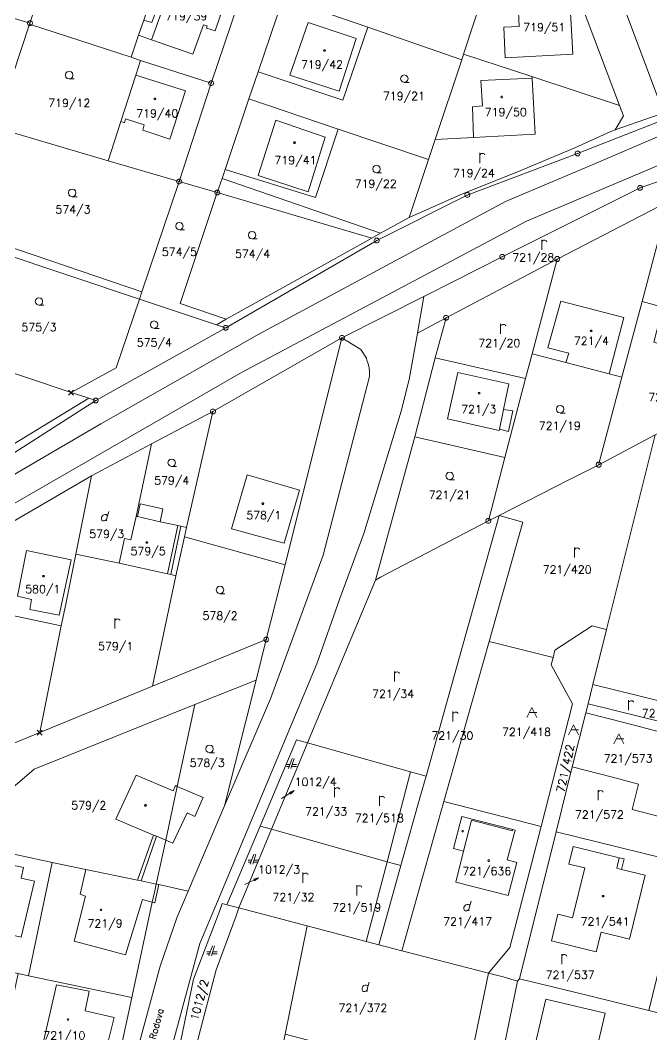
# Model space of a CAD drawing. Extents: x -443817 to 3, y -1171930 to -442383.
# Drawn here: x -442714.4 to -442588.6, y -1170410.9 to -1170208.9 of the extents above; entities that cross this region are included whole.
import ezdxf
from ezdxf.enums import TextEntityAlignment as Align

# ---------------------------------------------------------------- set-up
doc = ezdxf.new("R2010")
doc.units = 0
doc.header["$LTSCALE"] = 0.5
doc.header["$PDMODE"] = 3
doc.header["$PDSIZE"] = 0.5
for name, color, linetype, lineweight in [('KLADPAR', 7, 'Continuous', 0), ('ZAPPAR', 7, 'Continuous', 0), ('ZNACKY', 7, 'Continuous', 0), ('ZUOB', 7, 'Continuous', 0)]:
    doc.layers.add(name, color=color, linetype=linetype, lineweight=lineweight)
doc.styles.add('ROMANS', font='romans.shx', dxfattribs={"height": 0.2})

# ---------------------------------------------------------------- blocks, each defined once
blk = doc.blocks.new('$5')
at = {"color": 0}
blk.add_line((-0.12, 0), (0.12, 0), dxfattribs=at)
at = {"color": 0, "flags": 128}
blk.add_lwpolyline([(0.15, 0.48), (0.4, 0.3), (0.5, 0.01), (0.4, -0.28), (0.15, -0.46), (-0.16, -0.46), (-0.41, -0.28), (-0.51, 0.01), (-0.41, 0.3), (-0.16, 0.48), (0.15, 0.48)], dxfattribs=at)
blk = doc.blocks.new('$30')
at = {"color": 0, "flags": 128}
blk.add_lwpolyline([(0, 0), (-0.38, 0.1), (-0.65, 0.37), (-0.75, 0.74), (-0.65, 1.11), (-0.38, 1.38), (-0.01, 1.48), (0.36, 1.38), (0.63, 1.11), (0.73, 0.73), (0.63, 0.35), (0.36, 0.08), (-0.02, -0.02), (0.98, -0.02)], dxfattribs=at)
blk = doc.blocks.new('$45')
at = {"color": 0, "flags": 128}
blk.add_lwpolyline([(0.09, 0.15), (0.18, 0), (0.09, -0.15), (-0.09, -0.15), (-0.18, 0), (-0.09, 0.15), (0.09, 0.15)], dxfattribs=at)
blk = doc.blocks.new('$479')
at = {"color": 0, "flags": 128}
for points in [[(0, 0), (0, 1.27), (0, 2)], [(0, 1.6), (0.1, 1.73), (0.23, 1.84), (0.37, 1.89), (0.6, 1.9), (0.77, 1.87), (0.87, 1.8), (0.96, 1.7), (1, 1.6)]]:
    blk.add_lwpolyline(points, dxfattribs=at)
blk = doc.blocks.new('$431')
at = {"color": 0}
blk.add_line((0.63, 0.99), (0.9, 1.89), dxfattribs=at)
at = {"color": 0, "flags": 128}
blk.add_lwpolyline([(0.45, 0), (0.45, 0.27), (0.63, 0.99), (0.54, 1.17), (0.36, 1.26), (0.09, 1.26), (-0.18, 1.17), (-0.36, 0.99), (-0.54, 0.72), (-0.54, 0.36), (-0.45, 0.09), (-0.27, 0), (0, 0), (0.18, 0.09), (0.45, 0.27)], dxfattribs=at)
blk = doc.blocks.new('$435')
at = {"color": 0}
blk.add_line((1, 1), (-0.5, 1), dxfattribs=at)
at = {"color": 0, "flags": 128}
blk.add_lwpolyline([(-1, 0), (0, 2), (1, 0)], dxfattribs=at)
blk = doc.blocks.new('$432')
at = {"color": 0}
for p, q in [((-0.32, 0.8), (-1, 0.8)), ((-1, 0.4), (-0.46, 0.4)), ((0.1, 2), (-0.6, 0)), ((-0.1, 0), (0.5, 2)), ((0.02, 0.4), (1, 0.4)), ((1, 0.8), (0.14, 0.8))]:
    blk.add_line(p, q, dxfattribs=at)
blk = doc.blocks.new('$489')
at = {"color": 0}
blk.add_line((-0.2, 2), (0, 3), dxfattribs=at)
at = {"color": 0, "flags": 128}
blk.add_lwpolyline([(0, 0), (0, 3), (0.2, 2)], dxfattribs=at)

msp = doc.modelspace()

# ---------------------------------------------------------------- linework, layer by layer
at = {"layer": 'KLADPAR', "color": 7, "linetype": 'Continuous'}
msp.add_line((-442638.39, -1170394.23), (-442629.99, -1170364.48), dxfattribs=at)
at = {"layer": 'KLADPAR', "color": 7, "linetype": 'Continuous', "flags": 128}
for points in [[(-442622.75, -1170158.32), (-442610.51, -1170162.49), (-442610.45, -1170162.84), (-442609.78, -1170164.62), (-442606.63, -1170172.9), (-442602.32, -1170184.39), (-442594.21, -1170206.03), (-442586.96, -1170225.38), (-442584.04, -1170226.64), (-442595.89, -1170230.75), (-442594.24, -1170227.99), (-442595.03, -1170225.89), (-442604.11, -1170201.72), (-442613.49, -1170176.86), (-442633.33, -1170170.14), (-442648.8, -1170164.82), (-442643.73, -1170149.58), (-442642.55, -1170151.71), (-442635.26, -1170154.11), (-442622.75, -1170158.32)], [(-442705.46, -1170188.62), (-442705.84, -1170189.74), (-442712.47, -1170209.52), (-442728.7, -1170204.61), (-442741.65, -1170200.69), (-442747.32, -1170198.97), (-442745.4, -1170193.26), (-442726.32, -1170199.81), (-442720.98, -1170183.85), (-442705.46, -1170188.62)], [(-442692.33, -1170216.29), (-442712.54, -1170209.72), (-442712.47, -1170209.52), (-442705.84, -1170189.74), (-442687.32, -1170195.95), (-442685.54, -1170196.54), (-442689.78, -1170208.88), (-442690.82, -1170211.9), (-442692.33, -1170216.29)], [(-442639.3, -1170190.3), (-442620, -1170196.94), (-442621.95, -1170202.96), (-442626.09, -1170215.68), (-442626.46, -1170216.83), (-442645.18, -1170210.31), (-442662.03, -1170204.45), (-442660.49, -1170199.9), (-442644.02, -1170205.14), (-442639.3, -1170190.3)], [(-442690.44, -1170216.91), (-442692.33, -1170216.29), (-442690.82, -1170211.9), (-442689.78, -1170208.88), (-442685.54, -1170196.54), (-442669.73, -1170201.84), (-442676.38, -1170221.48), (-442690.44, -1170216.91)], [(-442577.3, -1170200.24), (-442575.2, -1170205.78), (-442574.25, -1170208.28), (-442569.36, -1170221.17), (-442584.04, -1170226.64), (-442586.96, -1170225.38), (-442594.21, -1170206.03), (-442577.53, -1170199.65), (-442577.3, -1170200.24)], [(-442595.03, -1170225.89), (-442612.47, -1170220.16), (-442626.09, -1170215.68), (-442621.95, -1170202.96), (-442604.11, -1170201.72), (-442595.03, -1170225.89)], [(-442719.43, -1170230.27), (-442735.7, -1170225.49), (-442754.38, -1170220), (-442751.66, -1170211.91), (-442737.41, -1170216.34), (-442736.31, -1170216.68), (-442733.22, -1170217.65), (-442728.7, -1170204.61), (-442712.47, -1170209.52), (-442712.54, -1170209.72), (-442719.43, -1170230.27)], [(-442696.92, -1170236.9), (-442716.89, -1170231.02), (-442719.43, -1170230.27), (-442712.54, -1170209.72), (-442692.33, -1170216.29), (-442690.44, -1170216.91), (-442691.4, -1170219.89), (-442694.38, -1170229.08), (-442696.92, -1170236.9)], [(-442645.18, -1170210.31), (-442626.46, -1170216.83), (-442631.76, -1170232.67), (-442633.1, -1170236.68), (-442651.06, -1170230.6), (-442668.84, -1170224.59), (-442667.03, -1170219.23), (-442650.12, -1170224.86), (-442645.18, -1170210.31)], [(-442682.74, -1170241.07), (-442696.92, -1170236.9), (-442694.38, -1170229.08), (-442691.4, -1170219.89), (-442690.44, -1170216.91), (-442676.38, -1170221.48), (-442682.74, -1170241.07)], [(-442612.45, -1170220.45), (-442611.84, -1170231.59), (-442624.1, -1170232.25), (-442631.76, -1170232.67), (-442626.46, -1170216.83), (-442626.09, -1170215.68), (-442612.47, -1170220.16), (-442612.45, -1170220.45)], [(-442636.95, -1170248.18), (-442633.1, -1170236.68), (-442631.76, -1170232.67), (-442624.1, -1170232.25), (-442611.84, -1170231.59), (-442612.45, -1170220.45), (-442612.47, -1170220.16), (-442595.03, -1170225.89), (-442594.24, -1170227.99), (-442595.89, -1170230.75), (-442596.77, -1170231.06), (-442603.91, -1170234.31), (-442615.48, -1170239.15), (-442626.3, -1170243.5), (-442636.95, -1170248.18)], [(-442723.8, -1170251.61), (-442716.89, -1170231.02), (-442696.92, -1170236.9), (-442682.74, -1170241.07), (-442690.16, -1170263.01), (-442723.8, -1170251.61)], [(-442642.61, -1170251.33), (-442674.2, -1170240.45), (-442673.61, -1170238.68), (-442655.61, -1170244.22), (-442651.06, -1170230.6), (-442633.1, -1170236.68), (-442636.95, -1170248.18), (-442642.61, -1170251.33)], [(-442575.93, -1170243.5), (-442585.24, -1170245), (-442607.41, -1170256.48), (-442629.57, -1170268.18), (-442635.3, -1170271.21), (-442634.03, -1170263.94), (-442627.67, -1170260.72), (-442618.38, -1170256.03), (-442605.93, -1170249.81), (-442590.92, -1170242.31), (-442574.16, -1170236.43), (-442567.07, -1170233.88), (-442560.05, -1170231.49), (-442559.92, -1170233.63), (-442566.03, -1170235.79), (-442574.77, -1170238.88), (-442575.82, -1170243.05), (-442575.93, -1170243.5)], [(-442682.55, -1170265.36), (-442673.37, -1170268.45), (-442675.34, -1170269.55), (-442690.65, -1170264.45), (-442690.16, -1170263.01), (-442682.74, -1170241.07), (-442675.15, -1170243.25), (-442682.55, -1170265.36)], [(-442673.37, -1170268.45), (-442682.55, -1170265.36), (-442675.15, -1170243.25), (-442674.2, -1170240.45), (-442642.61, -1170251.33), (-442644.39, -1170252.32), (-442673.37, -1170268.45)], [(-442568.01, -1170263.79), (-442571.41, -1170262.88), (-442584.59, -1170259.38), (-442586.37, -1170266.05), (-442590.53, -1170264.94), (-442585.24, -1170245), (-442575.93, -1170243.5), (-442570.36, -1170242.7), (-442566.39, -1170258.49), (-442568.01, -1170263.79)], [(-442585.24, -1170245), (-442590.53, -1170264.94), (-442594.53, -1170279.99), (-442597.08, -1170279.33), (-442605.7, -1170277.09), (-442612.44, -1170275.34), (-442607.41, -1170256.48), (-442585.24, -1170245)], [(-442690.16, -1170263.01), (-442690.65, -1170264.45), (-442695.27, -1170278.13), (-442704.27, -1170283.08), (-442731.22, -1170274), (-442724.34, -1170253.19), (-442723.8, -1170251.61), (-442690.16, -1170263.01)], [(-442607.41, -1170256.48), (-442612.44, -1170275.34), (-442613.72, -1170280.24), (-442631.72, -1170276.13), (-442629.57, -1170268.18), (-442607.41, -1170256.48)], [(-442704.27, -1170283.08), (-442695.27, -1170278.13), (-442690.65, -1170264.45), (-442675.34, -1170269.55), (-442673.46, -1170270.18), (-442699.36, -1170284.66), (-442700.77, -1170284.21), (-442704.27, -1170283.08)], [(-442580.4, -1170275.13), (-442581.04, -1170277.52), (-442581.29, -1170278.41), (-442577.21, -1170279.57), (-442576.96, -1170278.66), (-442576.29, -1170276.25), (-442575.23, -1170276.54), (-442571.75, -1170277.49), (-442573.26, -1170283.8), (-442573.51, -1170283.93), (-442587.91, -1170291.49), (-442599.17, -1170297.44), (-442599.13, -1170297.28), (-442594.53, -1170279.99), (-442590.53, -1170264.94), (-442586.37, -1170266.05), (-442588.21, -1170273), (-442580.4, -1170275.13)], [(-442681.71, -1170311.83), (-442681.31, -1170309.96), (-442676.01, -1170286.83), (-442650.31, -1170272.16), (-442661.66, -1170317.4), (-442681.71, -1170311.83)], [(-442704.27, -1170283.08), (-442700.77, -1170284.21), (-442699.36, -1170284.66), (-442723.27, -1170299.89), (-442725.4, -1170299.18), (-442742.89, -1170293.49), (-442741.81, -1170290.7), (-442734.88, -1170272.76), (-442731.22, -1170274), (-442704.27, -1170283.08)], [(-442605.7, -1170277.09), (-442597.08, -1170279.33), (-442594.53, -1170279.99), (-442599.13, -1170297.28), (-442599.17, -1170297.44), (-442605.22, -1170300.52), (-442619.01, -1170307.54), (-442621.15, -1170308.64), (-442617.84, -1170296.01), (-442613.72, -1170280.24), (-442612.44, -1170275.34), (-442605.7, -1170277.09)], [(-442572.14, -1170283.39), (-442557.56, -1170277.65), (-442563.5, -1170301.75), (-442571.04, -1170332.35), (-442572.71, -1170339.15), (-442574.76, -1170347.49), (-442600.32, -1170341.18), (-442597.59, -1170330.24), (-442587.91, -1170291.49), (-442573.51, -1170283.93), (-442573.26, -1170283.8), (-442572.14, -1170283.39)], [(-442681.31, -1170309.96), (-442682.41, -1170309.69), (-442683.04, -1170309.55), (-442686.54, -1170308.78), (-442685.98, -1170306.25), (-442690.52, -1170305.24), (-442691.08, -1170307.77), (-442691.32, -1170307.72), (-442688.27, -1170293.31), (-442676.01, -1170286.83), (-442681.31, -1170309.96)], [(-442617.84, -1170296.01), (-442621.15, -1170308.64), (-442642.62, -1170319.86), (-442643.65, -1170320.4), (-442635.79, -1170291.9), (-442617.84, -1170296.01)], [(-442605.22, -1170300.52), (-442599.17, -1170297.44), (-442587.91, -1170291.49), (-442597.59, -1170330.24), (-442600.5, -1170329.51), (-442607.9, -1170334.36), (-442608.26, -1170335.82), (-442620.99, -1170332.64), (-442614.28, -1170308.87), (-442619.01, -1170307.54), (-442605.22, -1170300.52)], [(-442691.32, -1170307.72), (-442692.35, -1170312.4), (-442693.63, -1170312.12), (-442694.71, -1170317.01), (-442703.34, -1170315.22), (-442700.19, -1170299.62), (-442688.27, -1170293.31), (-442691.32, -1170307.72)], [(-442703.34, -1170315.22), (-442705.36, -1170325.19), (-442706.25, -1170329.54), (-442725.69, -1170325.43), (-442724.86, -1170321.51), (-442723.04, -1170312.9), (-442700.19, -1170299.62), (-442703.34, -1170315.22)], [(-442681.31, -1170309.96), (-442681.71, -1170311.83), (-442683.42, -1170319.55), (-442684.43, -1170319.32), (-442685.07, -1170319.18), (-442694.71, -1170317.01), (-442693.63, -1170312.12), (-442692.35, -1170312.4), (-442691.32, -1170307.72), (-442691.08, -1170307.77), (-442690.52, -1170305.24), (-442685.98, -1170306.25), (-442686.54, -1170308.78), (-442683.04, -1170309.55), (-442682.41, -1170309.69), (-442681.31, -1170309.96)], [(-442621.15, -1170308.64), (-442619.01, -1170307.54), (-442625.72, -1170331.46), (-442633.57, -1170359.46), (-442636.64, -1170358.6), (-442651.04, -1170354.56), (-442657.17, -1170352.84), (-442650.41, -1170336.62), (-442643.65, -1170320.4), (-442642.62, -1170319.86), (-442621.15, -1170308.64)], [(-442619.01, -1170307.54), (-442614.28, -1170308.87), (-442620.99, -1170332.64), (-442629.99, -1170364.48), (-442638.39, -1170394.23), (-442642.99, -1170393.03), (-442638.57, -1170377.27), (-442634.64, -1170363.28), (-442633.57, -1170359.46), (-442625.72, -1170331.46), (-442619.01, -1170307.54)], [(-442683.42, -1170319.55), (-442681.71, -1170311.83), (-442661.66, -1170317.4), (-442665.39, -1170332.26), (-442688.04, -1170341.54), (-442683.42, -1170319.55)], [(-442694.71, -1170317.01), (-442685.07, -1170319.18), (-442684.43, -1170319.32), (-442683.42, -1170319.55), (-442688.04, -1170341.54), (-442710.54, -1170350.77), (-442706.25, -1170329.54), (-442705.36, -1170325.19), (-442703.34, -1170315.22), (-442694.71, -1170317.01)], [(-442725.69, -1170325.43), (-442706.25, -1170329.54), (-442710.54, -1170350.77), (-442732.83, -1170359.91), (-442731.22, -1170352.15), (-442725.69, -1170325.43)], [(-442604.38, -1170345.03), (-442608.62, -1170337.27), (-442608.26, -1170335.82), (-442607.9, -1170334.36), (-442600.5, -1170329.51), (-442597.59, -1170330.24), (-442600.32, -1170341.18), (-442601.29, -1170345.06), (-442601.73, -1170346.83), (-442604.42, -1170357.59), (-442607.66, -1170370.57), (-442614.97, -1170399.83), (-442615.35, -1170400.31), (-442618.22, -1170399.44), (-442621.13, -1170398.69), (-442616.87, -1170393.6), (-442610.66, -1170369.47), (-442604.38, -1170345.03)], [(-442710.54, -1170350.77), (-442688.04, -1170341.54), (-442665.39, -1170332.26), (-442667.42, -1170340.34), (-442679.6, -1170345.16), (-442711.63, -1170358.08), (-442728.21, -1170372.25), (-442733.01, -1170394.98), (-442733.54, -1170397.47), (-442737.71, -1170396.6), (-442756.14, -1170392.76), (-442774.83, -1170388.87), (-442778.98, -1170407.84), (-442783.22, -1170406.97), (-442781.63, -1170399.12), (-442779.79, -1170390.07), (-442776.86, -1170375.67), (-442773.67, -1170359.97), (-442762.15, -1170362.53), (-442753.97, -1170364.71), (-442748.04, -1170366.14), (-442743.6, -1170364.33), (-442732.83, -1170359.91), (-442710.54, -1170350.77)], [(-442610.66, -1170369.47), (-442629.99, -1170364.48), (-442620.99, -1170332.64), (-442608.26, -1170335.82), (-442608.62, -1170337.27), (-442604.38, -1170345.03), (-442610.66, -1170369.47)], [(-442683.13, -1170361.5), (-442679.6, -1170345.16), (-442667.42, -1170340.34), (-442673.71, -1170365.39), (-442680.98, -1170382.37), (-442686.8, -1170381.06), (-442687.33, -1170380.94), (-442685.44, -1170372.2), (-442683.13, -1170361.5)], [(-442679.6, -1170345.16), (-442683.13, -1170361.5), (-442685.44, -1170372.2), (-442687.33, -1170380.94), (-442690.34, -1170380.31), (-442691.03, -1170380.17), (-442701.34, -1170378.03), (-442708.04, -1170376.64), (-442728.21, -1170372.25), (-442711.63, -1170358.08), (-442679.6, -1170345.16)], [(-442586.83, -1170367.58), (-442582.73, -1170351.74), (-442593.61, -1170348.93), (-442601.73, -1170346.83), (-442601.29, -1170345.06), (-442575.72, -1170351.39), (-442580.23, -1170369.69), (-442582, -1170376.87), (-442607.66, -1170370.57), (-442604.42, -1170357.59), (-442596.41, -1170359.68), (-442591.24, -1170361.03), (-442592.52, -1170366.1), (-442586.83, -1170367.58)], [(-442596.41, -1170359.68), (-442604.42, -1170357.59), (-442601.73, -1170346.83), (-442593.61, -1170348.93), (-442582.73, -1170351.74), (-442586.83, -1170367.58), (-442592.52, -1170366.1), (-442591.24, -1170361.03), (-442596.41, -1170359.68)], [(-442659.38, -1170352.22), (-442657.17, -1170352.84), (-442657.57, -1170353.8), (-442664.33, -1170370.04), (-442666.64, -1170369.4), (-442659.38, -1170352.22)], [(-442636.64, -1170358.6), (-442641.34, -1170376.49), (-442664.33, -1170370.04), (-442657.57, -1170353.8), (-442657.17, -1170352.84), (-442651.04, -1170354.56), (-442636.64, -1170358.6)], [(-442636.64, -1170358.6), (-442633.57, -1170359.46), (-442634.64, -1170363.28), (-442638.57, -1170377.27), (-442641.34, -1170376.49), (-442636.64, -1170358.6)], [(-442627.65, -1170380.54), (-442617.19, -1170383.25), (-442615.45, -1170376.65), (-442617.37, -1170376.14), (-442615.84, -1170370.22), (-442616.27, -1170370.11), (-442626.43, -1170367.46), (-442628.1, -1170373.89), (-442626.09, -1170374.4), (-442627.65, -1170380.54)], [(-442626.43, -1170367.46), (-442616.27, -1170370.11), (-442615.84, -1170370.22), (-442617.37, -1170376.14), (-442615.45, -1170376.65), (-442617.19, -1170383.25), (-442627.65, -1170380.54), (-442626.09, -1170374.4), (-442628.1, -1170373.89), (-442626.43, -1170367.46)], [(-442664.33, -1170370.04), (-442670.72, -1170385.37), (-442670.85, -1170385.71), (-442673.26, -1170385.08), (-442666.64, -1170369.4), (-442664.33, -1170370.04)], [(-442641.34, -1170376.49), (-442645.5, -1170392.37), (-442657.24, -1170389.29), (-442670.85, -1170385.71), (-442670.72, -1170385.37), (-442664.33, -1170370.04), (-442641.34, -1170376.49)], [(-442582, -1170376.87), (-442589.21, -1170406.11), (-442601.56, -1170403.1), (-442614.97, -1170399.83), (-442607.66, -1170370.57), (-442582, -1170376.87)], [(-442589.21, -1170406.11), (-442582, -1170376.87), (-442580.23, -1170369.69), (-442573.05, -1170371.48), (-442577.6, -1170389.88), (-442563.04, -1170393.47), (-442566.04, -1170405.6), (-442580.31, -1170408.29), (-442589.21, -1170406.11)], [(-442714.84, -1170398.78), (-442733.01, -1170394.98), (-442728.21, -1170372.25), (-442708.04, -1170376.64), (-442712.75, -1170399.22), (-442714.84, -1170398.78)], [(-442594.12, -1170375.95), (-442595.07, -1170375.72), (-442604.25, -1170373.47), (-442605.11, -1170376.96), (-442601.94, -1170377.74), (-442604.38, -1170387.65), (-442607.29, -1170386.93), (-442608.6, -1170392.27), (-442599.67, -1170394.47), (-442598.7, -1170390.54), (-442593.01, -1170391.94), (-442589.88, -1170379.2), (-442594.63, -1170378.03), (-442594.12, -1170375.95)], [(-442595.07, -1170375.72), (-442594.12, -1170375.95), (-442594.63, -1170378.03), (-442589.88, -1170379.2), (-442593.01, -1170391.94), (-442598.7, -1170390.54), (-442599.67, -1170394.47), (-442608.6, -1170392.27), (-442607.29, -1170386.93), (-442604.38, -1170387.65), (-442601.94, -1170377.74), (-442605.11, -1170376.96), (-442604.25, -1170373.47), (-442595.07, -1170375.72)], [(-442690.34, -1170380.31), (-442687.33, -1170380.94), (-442687.61, -1170382.28), (-442688.11, -1170384.56), (-442692.18, -1170403.51), (-442712.75, -1170399.22), (-442708.04, -1170376.64), (-442701.34, -1170378.03), (-442691.03, -1170380.17), (-442690.34, -1170380.31)], [(-442674.68, -1170386.2), (-442674.16, -1170384.84), (-442673.26, -1170385.08), (-442670.85, -1170385.71), (-442671.42, -1170387.27), (-442675.35, -1170398), (-442678.81, -1170411.16), (-442683.1, -1170428.46), (-442685.64, -1170427.87), (-442679.89, -1170399.86), (-442674.68, -1170386.2)], [(-442670.85, -1170385.71), (-442657.24, -1170389.29), (-442661.66, -1170410.84), (-442665.68, -1170430.43), (-442666.08, -1170432.37), (-442683.1, -1170428.46), (-442678.81, -1170411.16), (-442675.35, -1170398), (-442671.42, -1170387.27), (-442670.85, -1170385.71)], [(-442642.99, -1170393.03), (-442638.39, -1170394.23), (-442637.57, -1170394.45), (-442621.13, -1170398.69), (-442625.57, -1170420.24), (-442661.66, -1170410.84), (-442657.24, -1170389.29), (-442645.5, -1170392.37), (-442642.99, -1170393.03)], [(-442719.67, -1170421.2), (-442714.84, -1170398.78), (-442712.75, -1170399.22), (-442692.18, -1170403.51), (-442697.09, -1170426.37), (-442719.67, -1170421.2)], [(-442625.57, -1170420.24), (-442621.13, -1170398.69), (-442618.22, -1170399.44), (-442615.35, -1170400.31), (-442619.68, -1170421.32), (-442624.01, -1170442.33), (-442628.34, -1170463.34), (-442632.67, -1170484.34), (-442635.59, -1170483.67), (-442638.51, -1170483), (-442636.68, -1170474.14), (-442634.67, -1170464.35), (-442634.06, -1170461.41), (-442629.61, -1170439.83), (-442625.57, -1170420.24)]]:
    msp.add_lwpolyline(points, close=True, dxfattribs=at)
for points in [[(-442662.03, -1170204.45), (-442667.03, -1170219.23), (-442668.84, -1170224.59), (-442673.61, -1170238.68), (-442674.2, -1170240.45), (-442675.15, -1170243.25), (-442682.74, -1170241.07), (-442676.38, -1170221.48), (-442669.73, -1170201.84)], [(-442723.27, -1170299.89), (-442699.36, -1170284.66), (-442673.46, -1170270.18), (-442675.34, -1170269.55), (-442673.37, -1170268.45), (-442644.39, -1170252.32), (-442642.61, -1170251.33), (-442636.95, -1170248.18), (-442626.3, -1170243.5), (-442615.48, -1170239.15), (-442603.91, -1170234.31), (-442596.77, -1170231.06), (-442595.89, -1170230.75), (-442584.04, -1170226.64)], [(-442574.16, -1170236.43), (-442590.92, -1170242.31), (-442605.93, -1170249.81), (-442618.38, -1170256.03), (-442627.67, -1170260.72), (-442634.03, -1170263.94), (-442650.31, -1170272.16), (-442676.01, -1170286.83), (-442688.27, -1170293.31), (-442700.19, -1170299.62), (-442723.04, -1170312.9), (-442734.2, -1170319.23), (-442755.16, -1170331.29), (-442769, -1170338.95), (-442773.41, -1170341.67), (-442794.85, -1170354.87), (-442799.44, -1170357.61), (-442810.24, -1170364.05), (-442840.51, -1170382.1), (-442855.96, -1170390.69), (-442877.39, -1170402.6), (-442878.78, -1170403.37), (-442912.84, -1170422.16)], [(-442697.09, -1170426.37), (-442692.18, -1170403.51), (-442688.11, -1170384.56), (-442687.61, -1170382.28), (-442687.33, -1170380.94), (-442686.8, -1170381.06), (-442680.98, -1170382.37), (-442673.71, -1170365.39), (-442667.42, -1170340.34), (-442665.39, -1170332.26), (-442661.66, -1170317.4), (-442650.31, -1170272.16), (-442634.03, -1170263.94), (-442635.3, -1170271.21), (-442629.57, -1170268.18), (-442631.72, -1170276.13), (-442635.79, -1170291.9), (-442643.65, -1170320.4), (-442650.41, -1170336.62), (-442657.17, -1170352.84), (-442659.38, -1170352.22), (-442666.64, -1170369.4), (-442673.26, -1170385.08), (-442674.16, -1170384.84), (-442674.68, -1170386.2), (-442679.89, -1170399.86), (-442685.64, -1170427.87)], [(-442629.99, -1170364.48), (-442610.66, -1170369.47), (-442616.87, -1170393.6), (-442621.13, -1170398.69), (-442637.57, -1170394.45), (-442638.39, -1170394.23)], [(-442584.71, -1170430.13), (-442619.68, -1170421.32), (-442615.35, -1170400.31), (-442614.97, -1170399.83), (-442601.56, -1170403.1), (-442589.21, -1170406.11), (-442580.31, -1170408.29), (-442580.55, -1170409.46)], [(-442629.61, -1170439.83), (-442665.68, -1170430.43), (-442661.66, -1170410.84), (-442625.57, -1170420.24)]]:
    msp.add_lwpolyline(points, dxfattribs=at)
at = {"layer": 'KLADPAR', "color": 7, "linetype": 'Continuous'}
for p in [(-442704.27, -1170283.08), (-442710.54, -1170350.77)]:
    msp.add_point(p, dxfattribs=at)
for points in [[(-442650.12, -1170224.86), (-442667.03, -1170219.23), (-442662.03, -1170204.45), (-442645.18, -1170210.31)], [(-442655.61, -1170244.22), (-442673.61, -1170238.68), (-442668.84, -1170224.59), (-442651.06, -1170230.6)], [(-442613.72, -1170280.24), (-442617.84, -1170296.01), (-442635.79, -1170291.9), (-442631.72, -1170276.13)], [(-442574.76, -1170347.49), (-442575.72, -1170351.39), (-442601.29, -1170345.06), (-442600.32, -1170341.18)], [(-442642.99, -1170393.03), (-442645.5, -1170392.37), (-442641.34, -1170376.49), (-442638.57, -1170377.27)], [(-442612.79, -1170417.17), (-442600.97, -1170419.91), (-442597.9, -1170406.64), (-442609.69, -1170403.89)], [(-442600.97, -1170419.91), (-442612.79, -1170417.17), (-442609.69, -1170403.89), (-442597.9, -1170406.64)]]:
    msp.add_3dface(points, dxfattribs=at)
at = {"layer": 'ZAPPAR', "color": 7, "linetype": 'Continuous'}
for p, q in [((-442690.82, -1170211.9), (-442688.28, -1170212.8)), ((-442675.15, -1170243.25), (-442644.39, -1170252.32)), ((-442724.34, -1170253.19), (-442690.65, -1170264.45)), ((-442700.77, -1170284.21), (-442725.4, -1170299.18)), ((-442686.54, -1170308.78), (-442691.08, -1170307.77)), ((-442683.04, -1170309.55), (-442685.07, -1170319.18)), ((-442684.43, -1170319.32), (-442682.41, -1170309.69)), ((-442691.03, -1170380.17), (-442687.85, -1170371.18)), ((-442690.34, -1170380.31), (-442687.26, -1170371.43))]:
    msp.add_line(p, q, dxfattribs=at)
at = {"layer": 'ZAPPAR', "color": 7, "linetype": 'Continuous', "flags": 128}
for points in [[(-442689.78, -1170208.88), (-442688.17, -1170209.35), (-442684.86, -1170200.34), (-442683.91, -1170200.66)], [(-442558.1, -1170217.76), (-442579.17, -1170226), (-442603.37, -1170235.46), (-442625.34, -1170243.73), (-442643.38, -1170252.82), (-442673.46, -1170270.18)], [(-442694.38, -1170229.08), (-442693.63, -1170229.35), (-442693.43, -1170228.54), (-442689.71, -1170229.76), (-442690, -1170230.81), (-442684.63, -1170232.58), (-442681.48, -1170222.98), (-442691.4, -1170219.89)], [(-442612.45, -1170220.45), (-442622.66, -1170220.94), (-442622.33, -1170225.99), (-442624.31, -1170226.17), (-442624.1, -1170232.25)], [(-442558.68, -1170222.17), (-442586.98, -1170231.96), (-442599.67, -1170237.37), (-442617.76, -1170245.01), (-442666.89, -1170271.47), (-442698.39, -1170289.28), (-442746.55, -1170317.43), (-442802.36, -1170349.6), (-442899.75, -1170405.59)], [(-442559.48, -1170227.59), (-442583.74, -1170236.34), (-442613.56, -1170248.91), (-442670.34, -1170279.09), (-442818.61, -1170364.47), (-442894.71, -1170408.75)], [(-442605.7, -1170277.09), (-442605.15, -1170275.2), (-442609.27, -1170274.18), (-442606.71, -1170264.85), (-442594.17, -1170268.13), (-442597.08, -1170279.33)], [(-442635.3, -1170271.21), (-442636.93, -1170280.48), (-442638.53, -1170286.76), (-442645.99, -1170311.15), (-442650.74, -1170324.1), (-442655.35, -1170337.1), (-442675.1, -1170384.41), (-442678.6, -1170392.8), (-442689.74, -1170433.83), (-442701.17, -1170472.83), (-442708.09, -1170498.48), (-442716.53, -1170528.98)], [(-442673.71, -1170365.39), (-442664.53, -1170344.08), (-442654.09, -1170315.48), (-442644.8, -1170279.85), (-442644.82, -1170279.07), (-442644.93, -1170278.08), (-442645.1, -1170277.32), (-442645.33, -1170276.59), (-442645.46, -1170276.25), (-442646.55, -1170274.52), (-442650.31, -1170272.16)], [(-442618.94, -1170290.37), (-442617.16, -1170290.79), (-442616.26, -1170286.73), (-442618.11, -1170286.41)], [(-442683.13, -1170361.5), (-442683.49, -1170361.35), (-442683.92, -1170362.41), (-442691.33, -1170359.24), (-442695.36, -1170368), (-442687.85, -1170371.18), (-442687.26, -1170371.43), (-442685.44, -1170372.2)], [(-442683.13, -1170361.5), (-442677.97, -1170363.72), (-442679.6, -1170367.47), (-442681.16, -1170366.79), (-442684.03, -1170372.8), (-442685.44, -1170372.2)], [(-442626.09, -1170374.4), (-442624.53, -1170368.23), (-442616.34, -1170370.37), (-442616.27, -1170370.11)], [(-442595.07, -1170375.72), (-442595.58, -1170377.8), (-442594.63, -1170378.03)], [(-442688.11, -1170384.56), (-442690.05, -1170384.04), (-442693.42, -1170395.06), (-442703.7, -1170392.31), (-442701.39, -1170383.33), (-442702.5, -1170382.96), (-442701.34, -1170378.03)], [(-442688.11, -1170384.56), (-442687.62, -1170384.69), (-442686.8, -1170381.06)], [(-442680.98, -1170382.37), (-442683.2, -1170387.69), (-442686.54, -1170397.31), (-442704.27, -1170462.68), (-442705.02, -1170463.21)]]:
    msp.add_lwpolyline(points, dxfattribs=at)
for points in [[(-442688.28, -1170212.8), (-442683.91, -1170200.66), (-442678.27, -1170202.53), (-442677.34, -1170199.93), (-442672.25, -1170201.65), (-442673.14, -1170204.29), (-442675.14, -1170203.59), (-442676.36, -1170207.28), (-442674.51, -1170207.9), (-442675.58, -1170211.02), (-442677.33, -1170210.48), (-442677.17, -1170210.02), (-442677.9, -1170209.84), (-442680, -1170215.71), (-442688.28, -1170212.8)], [(-442615.27, -1170204.29), (-442615.02, -1170210.16), (-442618.09, -1170210.33), (-442617.83, -1170216.39), (-442604.31, -1170215.67), (-442604.96, -1170203.8), (-442615.27, -1170204.29)], [(-442627.21, -1170279.05), (-442629.32, -1170288.28), (-442619, -1170290.64), (-442618.94, -1170290.37), (-442618.11, -1170286.41), (-442617.05, -1170281.35), (-442627.21, -1170279.05)], [(-442713.14, -1170314.54), (-442714.98, -1170323.61), (-442712.14, -1170324.26), (-442712.47, -1170326.25), (-442706.63, -1170327.39), (-442704.25, -1170316.35), (-442713.14, -1170314.54)], [(-442714.2, -1170391.53), (-442711.56, -1170380.35), (-442714.2, -1170379.77), (-442713.75, -1170377.68), (-442719.78, -1170376.39), (-442721.19, -1170376.09), (-442721.58, -1170377.94), (-442724, -1170389.27), (-442714.2, -1170391.53)], [(-442707.2, -1170400.98), (-442709.93, -1170412.88), (-442697.75, -1170415.72), (-442695.68, -1170407.5), (-442701.48, -1170406.21), (-442700.65, -1170402.28), (-442707.2, -1170400.98)]]:
    msp.add_lwpolyline(points, close=True, dxfattribs=at)
at = {"layer": 'ZAPPAR', "color": 7, "linetype": 'Continuous'}
for points in [[(-442657.02, -1170209.35), (-442660.67, -1170219.85), (-442650.88, -1170223.07), (-442647.5, -1170212.58)], [(-442667.02, -1170239.85), (-442657.08, -1170243.08), (-442653.63, -1170232.19), (-442663.49, -1170228.84)], [(-442669.23, -1170299.46), (-442672.3, -1170310.18), (-442661.83, -1170313.05), (-442658.75, -1170302.51)]]:
    msp.add_3dface(points, dxfattribs=at)
at = {"layer": 'ZUOB', "color": 7, "linetype": 'Continuous', "flags": 128}
for points in [[(-442678.81, -1170411.16), (-442675.35, -1170398), (-442671.42, -1170387.27), (-442670.85, -1170385.71), (-442670.72, -1170385.37), (-442664.33, -1170370.04), (-442657.57, -1170353.8), (-442657.17, -1170352.84), (-442650.41, -1170336.62), (-442643.65, -1170320.4), (-442642.62, -1170319.86), (-442621.15, -1170308.64), (-442619.01, -1170307.54), (-442605.22, -1170300.52), (-442599.17, -1170297.44), (-442587.91, -1170291.49)], [(-442587.91, -1170291.49), (-442599.17, -1170297.44), (-442605.22, -1170300.52), (-442619.01, -1170307.54), (-442621.15, -1170308.64), (-442642.62, -1170319.86), (-442643.65, -1170320.4), (-442650.41, -1170336.62), (-442657.17, -1170352.84), (-442657.57, -1170353.8), (-442664.33, -1170370.04), (-442670.72, -1170385.37), (-442670.85, -1170385.71), (-442671.42, -1170387.27), (-442675.35, -1170398), (-442678.81, -1170411.16)]]:
    msp.add_lwpolyline(points, dxfattribs=at)

# ---------------------------------------------------------------- block references
at = {"layer": 'KLADPAR', "color": 7, "linetype": 'Continuous'}
for name, p in [('$45', (-442653.8, -1170214.95)), ('$30', (-442704.66, -1170220.6)), ('$30', (-442637.89, -1170221.29)), ('$45', (-442687.61, -1170224.57)), ('$45', (-442618.48, -1170224.22)), ('$45', (-442659.78, -1170233.3)), ('$479', (-442622.86, -1170237.36)), ('$30', (-442643.43, -1170239.28)), ('$30', (-442704.06, -1170244.04)), ('$30', (-442682.69, -1170250.66)), ('$30', (-442668.21, -1170252.46)), ('$479', (-442610.51, -1170254.63)), ('$30', (-442710.68, -1170265.66)), ('$30', (-442687.73, -1170270.27)), ('$479', (-442618.7, -1170271.39)), ('$45', (-442600.66, -1170270.77)), ('$45', (-442622.97, -1170283.18)), ('$30', (-442606.84, -1170287.12)), ('$30', (-442684.23, -1170297.78)), ('$30', (-442628.85, -1170300.4)), ('$45', (-442666.08, -1170305.19)), ('$431', (-442697.68, -1170308.63)), ('$45', (-442689.18, -1170312.92)), ('$479', (-442603.98, -1170315.92)), ('$45', (-442709.78, -1170319.64)), ('$30', (-442674.6, -1170323.1)), ('$479', (-442695.56, -1170330.06)), ('$479', (-442639.88, -1170340.61)), ('$479', (-442593.22, -1170346.34)), ('$479', (-442628.22, -1170348.59)), ('$435', (-442612.5, -1170347.77)), ('$435', (-442604.2, -1170351.22)), ('$435', (-442595.18, -1170353.05)), ('$30', (-442676.69, -1170354.76)), ('$432', (-442660.37, -1170357.91)), ('$479', (-442651.78, -1170363.67)), ('$479', (-442599.28, -1170364.24)), ('$45', (-442689.46, -1170365.27)), ('$479', (-442642.87, -1170365.39)), ('$45', (-442626.28, -1170370.42)), ('$432', (-442667.98, -1170377)), ('$45', (-442621.08, -1170376.28)), ('$479', (-442658.08, -1170380.67)), ('$479', (-442647.37, -1170383.19)), ('$45', (-442598.27, -1170383.36)), ('$431', (-442625.47, -1170386.27)), ('$45', (-442698.31, -1170386.07)), ('$432', (-442676.21, -1170395.27)), ('$479', (-442606.53, -1170396.89)), ('$431', (-442645.77, -1170402.34)), ('$45', (-442704.88, -1170407.9))]:
    msp.add_blockref(name, p, dxfattribs=at)
for p, rotation in [((-442662.37, -1170363.91), 302.006049), ((-442669.65, -1170381), 295.651951)]:
    msp.add_blockref('$489', p, dxfattribs=dict(at, rotation=rotation))
at = {"layer": 'ZNACKY', "color": 7, "linetype": 'Continuous'}
for p in [(-442712.47, -1170209.52), (-442676.38, -1170221.48), (-442603.37, -1170235.46), (-442682.74, -1170241.07), (-442590.92, -1170242.31), (-442675.15, -1170243.25), (-442625.34, -1170243.73), (-442643.38, -1170252.82), (-442618.38, -1170256.03), (-442607.41, -1170256.48), (-442629.57, -1170268.18), (-442673.46, -1170270.18), (-442650.31, -1170272.16), (-442699.36, -1170284.66), (-442676.01, -1170286.83), (-442599.17, -1170297.44), (-442621.15, -1170308.64), (-442665.39, -1170332.26)]:
    msp.add_blockref('$5', p, dxfattribs=at)

# ---------------------------------------------------------------- texts
at = {"layer": 'KLADPAR', "color": 7, "linetype": 'Continuous', "style": 'ROMANS'}
for s, p in [('719/39', (-442681.33, -1170207.33)), ('719/51', (-442610.02, -1170209.52)), ('719/42', (-442654.3, -1170216.95)), ('719/21', (-442637.97, -1170223.21)), ('719/12', (-442704.66, -1170224.6)), ('719/40', (-442687.11, -1170226.67)), ('719/50', (-442617.68, -1170226.42)), ('719/41', (-442659.58, -1170236)), ('719/24', (-442624.04, -1170238.56)), ('719/22', (-442643.59, -1170240.68)), ('574/3', (-442703.9, -1170245.8)), ('574/5', (-442682.69, -1170254.26)), ('574/4', (-442668.13, -1170254.66)), ('721/28', (-442612.2, -1170255.35)), ('575/3', (-442710.68, -1170269.26)), ('575/4', (-442687.69, -1170272.31)), ('721/20', (-442618.96, -1170272.41)), ('721/4', (-442600.62, -1170271.99)), ('721/18', (-442585.09, -1170283.17)), ('721/3', (-442623.07, -1170285.58)), ('721/19', (-442606.92, -1170288.88)), ('579/4', (-442684.23, -1170299.78)), ('721/21', (-442628.85, -1170302.64)), ('578/1', (-442665.88, -1170306.69)), ('579/3', (-442697.17, -1170310.43)), ('579/5', (-442688.93, -1170313.85)), ('721/420', (-442605.45, -1170317.51)), ('580/1', (-442709.92, -1170321.4)), ('578/2', (-442674.6, -1170326.7)), ('579/1', (-442695.4, -1170332.78)), ('721/34', (-442640.12, -1170342.27)), ('721/376', (-442585.72, -1170346.14)), ('721/30', (-442628.32, -1170350.59)), ('721/418', (-442613.55, -1170349.86)), ('721/573', (-442593.31, -1170355.13)), ('578/3', (-442677.17, -1170356)), ('1012/4', (-442655.55, -1170359.79)), ('579/2', (-442700.75, -1170364.47)), ('721/33', (-442653.48, -1170365.67)), ('721/518', (-442642.87, -1170366.99)), ('721/572', (-442599.03, -1170366.32)), ('1012/3', (-442662.83, -1170377.25)), ('721/636', (-442621.47, -1170377.56)), ('721/32', (-442659.98, -1170382.77)), ('721/519', (-442647.37, -1170384.79)), ('721/417', (-442625.27, -1170387.58)), ('721/541', (-442597.9, -1170387.6)), ('721/9', (-442697.51, -1170387.97)), ('721/537', (-442604.85, -1170398.24)), ('721/372', (-442646.14, -1170404.8)), ('721/10', (-442705.62, -1170410.3))]:
    msp.add_text(s, height=1.6, dxfattribs=at).set_placement(p, align=Align.TOP_CENTER)
for s, rotation, p in [('721/422', 78.037, (-442606.59, -1170357.73)), ('1012/2', 75, (-442679.49, -1170403.82))]:
    msp.add_text(s, height=1.6, rotation=rotation, dxfattribs=at).set_placement(p, align=Align.TOP_CENTER)
at = {"layer": 'ZNACKY', "color": 7, "linetype": 'Continuous', "style": 'ROMANS'}
msp.add_text('Radova', height=1.3, rotation=75, dxfattribs=at).set_placement((-442687.47, -1170412))

doc.saveas('drawing.dxf')
